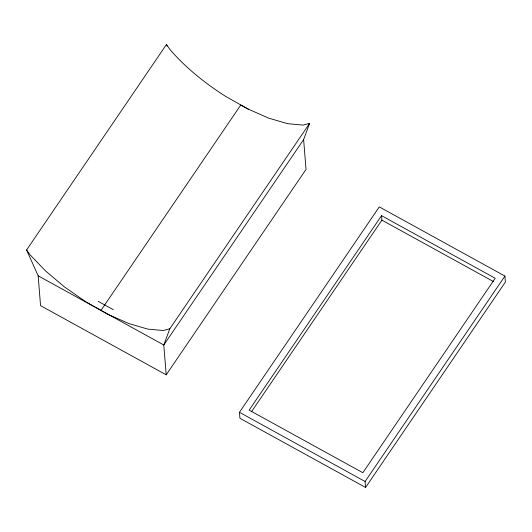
<?xml version="1.0" encoding="UTF-8"?>
<svg xmlns="http://www.w3.org/2000/svg" width="532" height="532" viewBox="0 0 532 532"><rect width="100%" height="100%" fill="white"/><g stroke="black" fill="none" stroke-linecap="round" stroke-linejoin="round"><path stroke-width="0.8" d="M309.604 123.384L169.781 328.809L163.796 344.995L166.197 374.821L40.558 305.641L38.158 275.815L26.6 249.967L166.423 44.542L169.927 49.416A98.806 33.868 34.2 0 0 225.595 96.339L247.493 108.787L268.627 118.111L287.566 123.67L303.014 125.093L309.604 123.384L303.626 139.577L163.796 344.995L38.158 275.815M100.98 310.409L240.803 104.99L248.59 109.273M166.197 374.821L306.026 169.402L303.626 139.577M239.453 412.307L379.283 206.888L504.921 276.075L505.4 282.04L365.57 487.458L239.932 418.272L239.453 412.307L365.092 481.493L365.57 487.458M381.537 215.66L249.162 410.125L362.837 472.722L495.206 278.256L381.537 215.66L381.896 220.135L251.397 411.848M365.092 481.493L504.921 276.075M169.781 328.809L163.184 330.512L147.736 329.095L128.797 323.529L107.664 314.206L85.765 301.757L64.605 287.027L45.619 271.021L30.105 254.835L26.6 249.967M381.896 220.135L493.397 281.534M98.234 301.365L113.343 309.684M166.423 44.542L167.081 46.018"/></g></svg>
